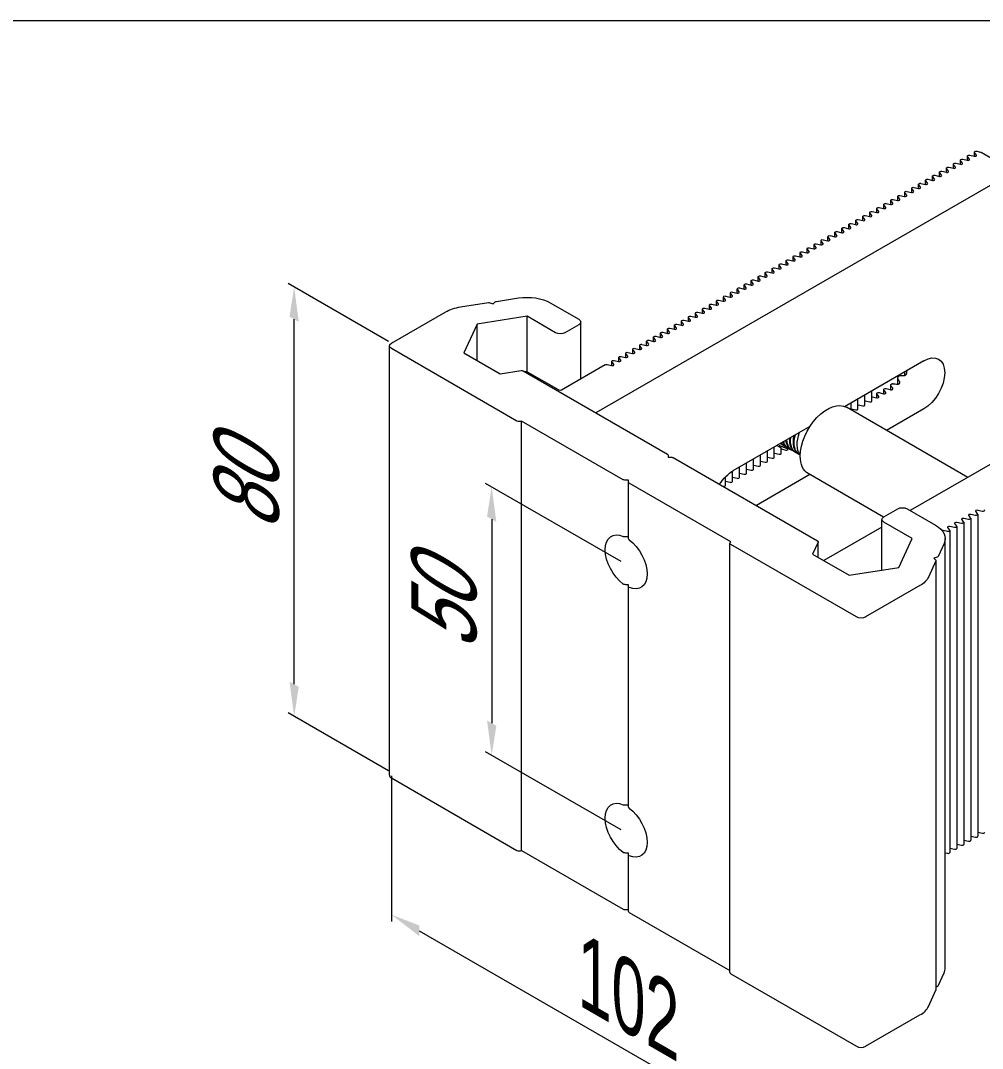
# Model space of a CAD drawing. Extents: x -37 to 4620, y -49 to 348.
# Drawn here: x 1559.36 to 1588.61, y 19.78 to 51.05 of the extents above; entities that cross this region are included whole.
import ezdxf

# ---------------------------------------------------------------- set-up
doc = ezdxf.new("R2010")
doc.units = 0
doc.header["$LTSCALE"] = 5
for name, color, linetype, lineweight in [('4', 160, 'CONTINUOUS', 18), ('PV-39847', 7, 'CONTINUOUS', 15), ('Рамки', 1, 'CONTINUOUS', 15)]:
    doc.layers.add(name, color=color, linetype=linetype, lineweight=lineweight)
doc.styles.add('14', font='RUSS.SHX', dxfattribs={"width": 0.7, "height": 14})

msp = doc.modelspace()

# ---------------------------------------------------------------- linework, layer by layer
at = {"layer": '4', "lineweight": 13, "extrusion": (-0.707107, -0.408248, 0.57735)}
for p, q in [((1570.552, 41.285, 737.09), (1567.495, 43.05, 734.593)), ((1567.679, 30.86, 726.199), (1567.679, 41.964, 734.051)), ((1577.623, 34.59, 741.362), (1573.503, 36.968, 737.998)), ((1573.687, 35.882, 737.455), (1573.687, 29.677, 733.068)), ((1570.552, 28.221, 727.852), (1567.495, 29.986, 725.356)), ((1577.623, 26.425, 735.588), (1573.503, 28.803, 732.225)), ((1570.637, 28.074, 727.852), (1570.637, 23.636, 724.714)), ((1571.486, 23.359, 725.557), (1584.214, 16.01, 735.949))]:
    msp.add_line(p, q, dxfattribs=at)
at = {"layer": '4', "extrusion": (-0.707107, -0.408248, 0.57735)}
for points in [[(747.639, 1395.444, -701.844), (747.356, 1395.162, -701.844), (746.649, 1396.152, -701.844)], [(755.91, 1399.473, -701.644), (755.627, 1399.19, -701.644), (754.92, 1400.18, -701.644)], [(757.255, 1385.828, -701.844), (756.973, 1385.545, -701.844), (757.963, 1384.838, -701.844)], [(761.284, 1394.099, -701.644), (761.001, 1393.816, -701.644), (761.991, 1393.109, -701.644)], [(765.372, 1385.042, -701.844), (765.655, 1384.759, -701.844), (764.665, 1384.052, -701.844)]]:
    msp.add_solid(points, dxfattribs=at)
at = {"layer": 'PV-39847', "lineweight": 13, "extrusion": (-5e-16, 0.816497, 0.57735)}
for p, q in [((1588.159, 46.801, 729.711), (1588.159, 46.931, 729.711)), ((1588.22, 46.84, 729.711), (1588.163, 46.92, 729.711)), ((1588.228, 46.958, 729.711), (1588.366, 46.925, 729.711)), ((1588.371, 46.924, 729.711), (1588.371, 47.053, 729.711)), ((1588.432, 46.962, 729.711), (1588.375, 47.042, 729.711)), ((1588.44, 47.08, 729.711), (1588.558, 47.052, 729.711)), ((1588.578, 47.044, 729.711), (1589.446, 46.543, 729.711)), ((1587.734, 46.556, 729.711), (1587.734, 46.686, 729.711)), ((1587.795, 46.595, 729.711), (1587.738, 46.675, 729.711)), ((1587.804, 46.713, 729.711), (1587.942, 46.68, 729.711)), ((1587.947, 46.679, 729.711), (1587.947, 46.808, 729.711)), ((1588.007, 46.717, 729.711), (1587.95, 46.797, 729.711)), ((1588.016, 46.835, 729.711), (1588.154, 46.802, 729.711)), ((1589.446, 46.38, 729.711), (1576.86, 39.113, 729.711)), ((1587.098, 46.189, 729.711), (1587.098, 46.319, 729.711)), ((1587.159, 46.227, 729.711), (1587.102, 46.308, 729.711)), ((1587.167, 46.345, 729.711), (1587.306, 46.312, 729.711)), ((1587.31, 46.311, 729.711), (1587.31, 46.441, 729.711)), ((1587.371, 46.35, 729.711), (1587.314, 46.43, 729.711)), ((1587.379, 46.468, 729.711), (1587.518, 46.435, 729.711)), ((1587.522, 46.434, 729.711), (1587.522, 46.564, 729.711)), ((1587.583, 46.472, 729.711), (1587.526, 46.553, 729.711)), ((1587.591, 46.59, 729.711), (1587.73, 46.557, 729.711)), ((1586.531, 45.978, 729.711), (1586.669, 45.945, 729.711)), ((1586.674, 45.944, 729.711), (1586.674, 46.074, 729.711)), ((1586.735, 45.983, 729.711), (1586.678, 46.063, 729.711)), ((1586.743, 46.1, 729.711), (1586.882, 46.067, 729.711)), ((1586.886, 46.066, 729.711), (1586.886, 46.196, 729.711)), ((1586.947, 46.105, 729.711), (1586.89, 46.185, 729.711)), ((1586.955, 46.223, 729.711), (1587.094, 46.19, 729.711)), ((1586.037, 45.577, 729.711), (1586.037, 45.706, 729.711)), ((1586.098, 45.615, 729.711), (1586.041, 45.695, 729.711)), ((1586.106, 45.733, 729.711), (1586.245, 45.7, 729.711)), ((1586.25, 45.699, 729.711), (1586.25, 45.829, 729.711)), ((1586.31, 45.738, 729.711), (1586.253, 45.818, 729.711)), ((1586.319, 45.855, 729.711), (1586.457, 45.822, 729.711)), ((1586.462, 45.821, 729.711), (1586.462, 45.951, 729.711)), ((1586.523, 45.86, 729.711), (1586.465, 45.94, 729.711)), ((1585.47, 45.365, 729.711), (1585.609, 45.332, 729.711)), ((1585.613, 45.332, 729.711), (1585.613, 45.461, 729.711)), ((1585.674, 45.37, 729.711), (1585.617, 45.45, 729.711)), ((1585.682, 45.488, 729.711), (1585.821, 45.455, 729.711)), ((1585.825, 45.454, 729.711), (1585.825, 45.584, 729.711)), ((1585.886, 45.493, 729.711), (1585.829, 45.573, 729.711)), ((1585.894, 45.61, 729.711), (1586.033, 45.577, 729.711)), ((1584.977, 44.964, 729.711), (1584.977, 45.094, 729.711)), ((1585.038, 45.003, 729.711), (1584.981, 45.083, 729.711)), ((1585.046, 45.121, 729.711), (1585.185, 45.088, 729.711)), ((1585.189, 45.087, 729.711), (1585.189, 45.216, 729.711)), ((1585.25, 45.125, 729.711), (1585.193, 45.205, 729.711)), ((1585.258, 45.243, 729.711), (1585.397, 45.21, 729.711)), ((1585.401, 45.209, 729.711), (1585.401, 45.339, 729.711)), ((1585.462, 45.248, 729.711), (1585.405, 45.328, 729.711)), ((1584.34, 44.597, 729.711), (1584.34, 44.726, 729.711)), ((1584.409, 44.753, 729.711), (1584.548, 44.72, 729.711)), ((1584.553, 44.719, 729.711), (1584.553, 44.849, 729.711)), ((1584.613, 44.758, 729.711), (1584.556, 44.838, 729.711)), ((1584.622, 44.876, 729.711), (1584.76, 44.843, 729.711)), ((1584.765, 44.842, 729.711), (1584.765, 44.971, 729.711)), ((1584.826, 44.88, 729.711), (1584.768, 44.96, 729.711)), ((1584.834, 44.998, 729.711), (1584.972, 44.965, 729.711)), ((1583.916, 44.352, 729.711), (1583.916, 44.481, 729.711)), ((1583.977, 44.39, 729.711), (1583.92, 44.47, 729.711)), ((1583.985, 44.508, 729.711), (1584.124, 44.475, 729.711)), ((1584.128, 44.474, 729.711), (1584.128, 44.604, 729.711)), ((1584.189, 44.513, 729.711), (1584.132, 44.593, 729.711)), ((1584.197, 44.631, 729.711), (1584.336, 44.598, 729.711)), ((1584.401, 44.635, 729.711), (1584.344, 44.715, 729.711)), ((1583.28, 43.984, 729.711), (1583.28, 44.114, 729.711)), ((1583.341, 44.023, 729.711), (1583.283, 44.103, 729.711)), ((1583.349, 44.141, 729.711), (1583.487, 44.108, 729.711)), ((1583.492, 44.107, 729.711), (1583.492, 44.236, 729.711)), ((1583.553, 44.145, 729.711), (1583.496, 44.225, 729.711)), ((1583.561, 44.263, 729.711), (1583.7, 44.23, 729.711)), ((1583.704, 44.229, 729.711), (1583.704, 44.359, 729.711)), ((1583.765, 44.268, 729.711), (1583.708, 44.348, 729.711)), ((1583.773, 44.386, 729.711), (1583.912, 44.353, 729.711)), ((1582.855, 43.739, 729.711), (1582.855, 43.869, 729.711)), ((1582.916, 43.778, 729.711), (1582.859, 43.858, 729.711)), ((1582.924, 43.896, 729.711), (1583.063, 43.863, 729.711)), ((1583.068, 43.862, 729.711), (1583.068, 43.992, 729.711)), ((1583.128, 43.9, 729.711), (1583.071, 43.981, 729.711)), ((1583.137, 44.018, 729.711), (1583.275, 43.985, 729.711)), ((1582.219, 43.372, 729.711), (1582.219, 43.502, 729.711)), ((1582.28, 43.411, 729.711), (1582.223, 43.491, 729.711)), ((1582.288, 43.528, 729.711), (1582.427, 43.495, 729.711)), ((1582.431, 43.494, 729.711), (1582.431, 43.624, 729.711)), ((1582.492, 43.533, 729.711), (1582.435, 43.613, 729.711)), ((1582.5, 43.651, 729.711), (1582.639, 43.618, 729.711)), ((1582.643, 43.617, 729.711), (1582.643, 43.747, 729.711)), ((1582.704, 43.656, 729.711), (1582.647, 43.736, 729.711)), ((1582.712, 43.773, 729.711), (1582.851, 43.74, 729.711)), ((1581.652, 43.161, 729.711), (1581.79, 43.128, 729.711)), ((1581.795, 43.127, 729.711), (1581.795, 43.257, 729.711)), ((1581.856, 43.166, 729.711), (1581.799, 43.246, 729.711)), ((1581.864, 43.283, 729.711), (1582.003, 43.25, 729.711)), ((1582.007, 43.25, 729.711), (1582.007, 43.379, 729.711)), ((1582.068, 43.288, 729.711), (1582.011, 43.368, 729.711)), ((1582.076, 43.406, 729.711), (1582.215, 43.373, 729.711)), ((1581.158, 42.76, 729.711), (1581.158, 42.889, 729.711)), ((1581.219, 42.798, 729.711), (1581.162, 42.878, 729.711)), ((1581.227, 42.916, 729.711), (1581.366, 42.883, 729.711)), ((1581.371, 42.882, 729.711), (1581.371, 43.012, 729.711)), ((1581.431, 42.921, 729.711), (1581.374, 43.001, 729.711)), ((1581.44, 43.038, 729.711), (1581.578, 43.005, 729.711)), ((1581.583, 43.005, 729.711), (1581.583, 43.134, 729.711)), ((1581.644, 43.043, 729.711), (1581.586, 43.123, 729.711)), ((1573.83, 42.508, 729.711), (1574.504, 42.612, 729.711)), ((1580.591, 42.549, 729.711), (1580.73, 42.516, 729.711)), ((1580.734, 42.515, 729.711), (1580.734, 42.644, 729.711)), ((1580.795, 42.553, 729.711), (1580.738, 42.633, 729.711)), ((1580.803, 42.671, 729.711), (1580.942, 42.638, 729.711)), ((1580.946, 42.637, 729.711), (1580.946, 42.767, 729.711)), ((1581.007, 42.676, 729.711), (1580.95, 42.756, 729.711)), ((1581.015, 42.793, 729.711), (1581.154, 42.761, 729.711)), ((1572.737, 42.339, 729.711), (1573.589, 42.471, 729.711)), ((1573.634, 42.467, 729.711), (1573.735, 42.433, 729.711)), ((1573.735, 42.433, 729.711), (1573.794, 42.492, 729.711)), ((1575.47, 42.463, 729.711), (1576.336, 41.963, 729.711)), ((1580.098, 42.147, 729.711), (1580.098, 42.277, 729.711)), ((1580.159, 42.186, 729.711), (1580.101, 42.266, 729.711)), ((1580.167, 42.304, 729.711), (1580.305, 42.271, 729.711)), ((1580.31, 42.27, 729.711), (1580.31, 42.399, 729.711)), ((1580.371, 42.308, 729.711), (1580.314, 42.388, 729.711)), ((1580.379, 42.426, 729.711), (1580.518, 42.393, 729.711)), ((1580.522, 42.392, 729.711), (1580.522, 42.522, 729.711)), ((1580.583, 42.431, 729.711), (1580.526, 42.511, 729.711)), ((1570.637, 41.236, 729.711), (1572.289, 42.189, 729.711)), ((1574.763, 42.054, 729.711), (1573.246, 41.82, 729.711)), ((1575.629, 41.554, 729.711), (1574.763, 42.054, 729.711)), ((1574.763, 40.372, 729.711), (1574.763, 42.054, 729.711)), ((1579.461, 41.78, 729.711), (1579.461, 41.909, 729.711)), ((1579.53, 41.936, 729.711), (1579.669, 41.903, 729.711)), ((1579.673, 41.902, 729.711), (1579.673, 42.032, 729.711)), ((1579.734, 41.941, 729.711), (1579.677, 42.021, 729.711)), ((1579.743, 42.059, 729.711), (1579.881, 42.026, 729.711)), ((1579.886, 42.025, 729.711), (1579.886, 42.154, 729.711)), ((1579.946, 42.063, 729.711), (1579.889, 42.143, 729.711)), ((1579.955, 42.181, 729.711), (1580.093, 42.148, 729.711)), ((1596.8, 42.134, 729.711), (1586.42, 36.141, 729.711)), ((1573.246, 41.82, 729.711), (1572.84, 40.944, 729.711)), ((1573.246, 40.709, 729.711), (1573.246, 41.82, 729.711)), ((1576.336, 41.799, 729.711), (1575.912, 41.554, 729.711)), ((1576.395, 40.151, 729.711), (1576.395, 41.881, 729.711)), ((1579.037, 41.535, 729.711), (1579.037, 41.665, 729.711)), ((1579.098, 41.573, 729.711), (1579.041, 41.654, 729.711)), ((1579.106, 41.691, 729.711), (1579.245, 41.658, 729.711)), ((1579.249, 41.657, 729.711), (1579.249, 41.787, 729.711)), ((1579.31, 41.696, 729.711), (1579.253, 41.776, 729.711)), ((1579.318, 41.814, 729.711), (1579.457, 41.781, 729.711)), ((1579.522, 41.818, 729.711), (1579.465, 41.898, 729.711)), ((1578.401, 41.167, 729.711), (1578.401, 41.297, 729.711)), ((1578.462, 41.206, 729.711), (1578.404, 41.286, 729.711)), ((1578.47, 41.324, 729.711), (1578.608, 41.291, 729.711)), ((1578.613, 41.29, 729.711), (1578.613, 41.42, 729.711)), ((1578.674, 41.329, 729.711), (1578.617, 41.409, 729.711)), ((1578.682, 41.446, 729.711), (1578.821, 41.413, 729.711)), ((1578.825, 41.412, 729.711), (1578.825, 41.542, 729.711)), ((1578.886, 41.451, 729.711), (1578.829, 41.531, 729.711)), ((1578.894, 41.569, 729.711), (1579.033, 41.536, 729.711)), ((1570.579, 28.09, 729.711), (1570.579, 41.154, 729.711)), ((1574.456, 38.868, 729.711), (1570.637, 41.073, 729.711)), ((1577.976, 40.922, 729.711), (1577.976, 41.052, 729.711)), ((1578.037, 40.961, 729.711), (1577.98, 41.041, 729.711)), ((1578.045, 41.079, 729.711), (1578.184, 41.046, 729.711)), ((1578.189, 41.045, 729.711), (1578.189, 41.175, 729.711)), ((1578.249, 41.084, 729.711), (1578.192, 41.164, 729.711)), ((1578.258, 41.201, 729.711), (1578.396, 41.168, 729.711)), ((1572.84, 40.944, 729.711), (1573.95, 40.303, 729.711)), ((1577.34, 40.555, 729.711), (1577.34, 40.685, 729.711)), ((1577.401, 40.594, 729.711), (1577.344, 40.674, 729.711)), ((1577.409, 40.711, 729.711), (1577.548, 40.678, 729.711)), ((1577.552, 40.678, 729.711), (1577.552, 40.807, 729.711)), ((1577.613, 40.716, 729.711), (1577.556, 40.796, 729.711)), ((1577.621, 40.834, 729.711), (1577.76, 40.801, 729.711)), ((1577.764, 40.8, 729.711), (1577.764, 40.93, 729.711)), ((1577.825, 40.839, 729.711), (1577.768, 40.919, 729.711)), ((1577.833, 40.956, 729.711), (1577.972, 40.923, 729.711)), ((1584.418, 39.313, 729.711), (1586.83, 40.705, 729.711)), ((1573.95, 40.303, 729.711), (1574.586, 40.401, 729.711)), ((1574.644, 40.392, 729.711), (1579.034, 37.858, 729.711)), ((1574.678, 40.372, 729.711), (1574.712, 40.378, 729.711)), ((1574.77, 40.369, 729.711), (1575.728, 39.815, 729.711)), ((1575.813, 39.815, 729.711), (1577.143, 40.583, 729.711)), ((1577.197, 40.589, 729.711), (1577.336, 40.556, 729.711)), ((1586.25, 40.257, 729.711), (1586.25, 40.37, 729.711)), ((1586.037, 39.986, 729.711), (1586.037, 40.178, 729.711)), ((1585.254, 39.48, 729.711), (1585.254, 39.795, 729.711)), ((1585.47, 39.732, 729.711), (1585.609, 39.699, 729.711)), ((1585.613, 39.698, 729.711), (1585.613, 39.827, 729.711)), ((1585.674, 39.736, 729.711), (1585.617, 39.816, 729.711)), ((1585.682, 39.854, 729.711), (1585.812, 39.823, 729.711)), ((1585.825, 39.82, 729.711), (1585.825, 39.962, 729.711)), ((1584.617, 39.205, 729.711), (1584.617, 39.428, 729.711)), ((1584.829, 39.235, 729.711), (1584.829, 39.55, 729.711)), ((1585.041, 39.358, 729.711), (1585.041, 39.673, 729.711)), ((1585.046, 39.487, 729.711), (1585.185, 39.454, 729.711)), ((1585.258, 39.609, 729.711), (1585.397, 39.576, 729.711)), ((1585.401, 39.575, 729.711), (1585.401, 39.705, 729.711)), ((1585.462, 39.614, 729.711), (1585.405, 39.694, 729.711)), ((1588.172, 37.152, 729.711), (1584.478, 39.285, 729.711)), ((1584.622, 39.242, 729.711), (1584.76, 39.209, 729.711)), ((1584.834, 39.364, 729.711), (1584.972, 39.331, 729.711)), ((1586.83, 39.235, 729.711), (1585.697, 38.581, 729.711)), ((1577.691, 37.082, 729.711), (1574.597, 38.868, 729.711)), ((1574.597, 25.804, 729.711), (1574.597, 38.868, 729.711)), ((1581.032, 37.358, 729.711), (1583.372, 38.709, 729.711)), ((1582.49, 38.164, 729.711), (1582.465, 38.178, 729.711)), ((1582.072, 37.643, 729.711), (1582.072, 37.958, 729.711)), ((1582.284, 37.766, 729.711), (1582.284, 38.08, 729.711)), ((1582.288, 37.895, 729.711), (1582.427, 37.862, 729.711)), ((1582.496, 37.888, 729.711), (1582.496, 38.051, 729.711)), ((1582.5, 38.017, 729.711), (1582.639, 37.984, 729.711)), ((1582.603, 38.099, 729.711), (1582.578, 38.113, 729.711)), ((1582.716, 38.033, 729.711), (1582.691, 38.048, 729.711)), ((1582.708, 38.011, 729.711), (1582.708, 38.038, 729.711)), ((1582.829, 37.968, 729.711), (1582.804, 37.982, 729.711)), ((1582.942, 37.903, 729.711), (1582.917, 37.917, 729.711)), ((1583.055, 37.837, 729.711), (1583.03, 37.852, 729.711)), ((1579.052, 37.833, 729.711), (1579.052, 37.766, 729.711)), ((1579.052, 37.766, 729.711), (1579.168, 37.766, 729.711)), ((1579.211, 37.756, 729.711), (1583.601, 35.221, 729.711)), ((1581.435, 37.276, 729.711), (1581.435, 37.59, 729.711)), ((1581.647, 37.398, 729.711), (1581.647, 37.713, 729.711)), ((1581.859, 37.521, 729.711), (1581.859, 37.835, 729.711)), ((1581.864, 37.65, 729.711), (1582.003, 37.617, 729.711)), ((1582.076, 37.772, 729.711), (1582.215, 37.739, 729.711)), ((1581.011, 37.031, 729.711), (1581.011, 37.345, 729.711)), ((1581.223, 37.153, 729.711), (1581.223, 37.468, 729.711)), ((1581.227, 37.282, 729.711), (1581.366, 37.249, 729.711)), ((1581.44, 37.405, 729.711), (1581.578, 37.372, 729.711)), ((1581.652, 37.527, 729.711), (1581.79, 37.494, 729.711)), ((1583.367, 37.236, 729.711), (1581.739, 36.296, 729.711)), ((1585.602, 35.946, 729.711), (1583.313, 37.267, 729.711)), ((1577.85, 37.072, 729.711), (1577.733, 37.072, 729.711)), ((1577.85, 37.004, 729.711), (1577.85, 37.072, 729.711)), ((1577.85, 35.287, 729.711), (1577.85, 37.004, 729.711)), ((1580.961, 35.194, 729.711), (1577.867, 36.98, 729.711)), ((1580.799, 36.908, 729.711), (1580.799, 37.172, 729.711)), ((1580.803, 37.037, 729.711), (1580.942, 37.004, 729.711)), ((1581.015, 37.16, 729.711), (1581.154, 37.127, 729.711)), ((1580.72, 36.884, 729.711), (1580.73, 36.882, 729.711)), ((1585.614, 35.953, 729.711), (1586.038, 36.198, 729.711)), ((1586.321, 36.198, 729.711), (1587.187, 35.698, 729.711)), ((1588.255, 35.919, 729.711), (1588.198, 35.999, 729.711)), ((1588.263, 36.037, 729.711), (1588.402, 36.004, 729.711)), ((1588.467, 36.042, 729.711), (1588.41, 36.122, 729.711)), ((1588.471, 36.031, 729.711), (1588.471, 26.233, 729.711)), ((1588.475, 36.159, 729.711), (1588.614, 36.126, 729.711)), ((1585.555, 34.334, 729.711), (1585.555, 35.871, 729.711)), ((1586.48, 35.29, 729.711), (1585.614, 35.79, 729.711)), ((1587.627, 35.67, 729.711), (1587.765, 35.637, 729.711)), ((1587.831, 35.674, 729.711), (1587.774, 35.754, 729.711)), ((1587.834, 35.663, 729.711), (1587.834, 25.865, 729.711)), ((1587.839, 35.792, 729.711), (1587.978, 35.759, 729.711)), ((1588.043, 35.797, 729.711), (1587.986, 35.877, 729.711)), ((1588.047, 35.786, 729.711), (1588.047, 25.988, 729.711)), ((1588.051, 35.915, 729.711), (1588.19, 35.882, 729.711)), ((1588.259, 35.908, 729.711), (1588.259, 26.11, 729.711)), ((1585.555, 35.642, 729.711), (1583.789, 34.622, 729.711)), ((1587.415, 35.547, 729.711), (1587.553, 35.514, 729.711)), ((1587.619, 35.552, 729.711), (1587.561, 35.632, 729.711)), ((1587.622, 35.541, 729.711), (1587.622, 25.743, 729.711)), ((1580.932, 22.089, 729.711), (1580.932, 35.153, 729.711)), ((1584.779, 32.908, 729.711), (1580.961, 35.112, 729.711)), ((1583.617, 35.187, 729.711), (1583.446, 34.82, 729.711)), ((1583.619, 34.721, 729.711), (1583.619, 35.196, 729.711)), ((1586.074, 34.414, 729.711), (1586.48, 35.29, 729.711)), ((1587.446, 35.14, 729.711), (1587.265, 34.751, 729.711)), ((1587.48, 22.226, 729.711), (1587.48, 35.29, 729.711)), ((1583.446, 34.82, 729.711), (1584.557, 34.179, 729.711)), ((1587.237, 34.73, 729.711), (1587.136, 34.696, 729.711)), ((1584.557, 34.179, 729.711), (1586.074, 34.414, 729.711)), ((1587.201, 34.612, 729.711), (1586.972, 34.12, 729.711)), ((1587.136, 34.696, 729.711), (1587.195, 34.638, 729.711)), ((1587.203, 21.557, 729.711), (1587.203, 34.621, 729.711)), ((1585.551, 34.333, 729.711), (1585.555, 34.335, 729.711)), ((1577.85, 33.823, 729.711), (1577.85, 33.887, 729.711)), ((1577.85, 27.122, 729.711), (1577.85, 33.823, 729.711)), ((1586.714, 33.861, 729.711), (1585.062, 32.908, 729.711)), ((1570.637, 28.009, 729.711), (1574.456, 25.804, 729.711)), ((1588.475, 26.361, 729.711), (1588.614, 26.329, 729.711)), ((1587.839, 25.994, 729.711), (1587.978, 25.961, 729.711)), ((1588.051, 26.117, 729.711), (1588.19, 26.084, 729.711)), ((1588.263, 26.239, 729.711), (1588.402, 26.206, 729.711)), ((1574.597, 25.804, 729.711), (1577.691, 24.018, 729.711)), ((1577.85, 25.658, 729.711), (1577.85, 25.722, 729.711)), ((1577.85, 23.94, 729.711), (1577.85, 25.658, 729.711)), ((1587.48, 25.734, 729.711), (1587.553, 25.716, 729.711)), ((1587.627, 25.872, 729.711), (1587.765, 25.839, 729.711)), ((1577.733, 24.008, 729.711), (1577.85, 24.008, 729.711)), ((1577.867, 23.916, 729.711), (1580.932, 22.147, 729.711)), ((1580.961, 22.048, 729.711), (1584.779, 19.844, 729.711)), ((1587.265, 21.687, 729.711), (1587.446, 22.076, 729.711)), ((1587.203, 21.655, 729.711), (1587.237, 21.666, 729.711)), ((1586.972, 21.056, 729.711), (1587.201, 21.548, 729.711)), ((1585.062, 19.844, 729.711), (1586.714, 20.797, 729.711))]:
    msp.add_line(p, q, dxfattribs=at)
at = {"layer": 'PV-39847', "lineweight": 13, "extrusion": (-4e-16, 2e-16, -1)}
for centre, major_axis, start_param, end_param in [((1588.209, 46.931, 729.711), (-0.05, 0), -0.390607, 1.961403), ((1580.148, 42.277, 729.711), (-0.05, 0), -0.390607, 1.961403), ((1578.992, 37.833, 729.711), (0.06, 0), -0.785398, 0), ((1577.91, 37.004, 729.711), (-0.06, 0), -0.785398, 0), ((1586.179, 36.116, 729.711), (0.2, 0), -2.356194, -0.785398), ((1585.755, 35.871, 729.711), (-0.2, 0), -0.785398, 0.785398), ((1588.032, 35.888, 729.711), (-0.05, 0), -0.390607, 1.961403), ((1587.207, 34.76, 729.711), (0.06, 0), 0.261799, 1.047198)]:
    msp.add_ellipse(centre, major_axis=major_axis, ratio=0.57735, start_param=start_param, end_param=end_param, dxfattribs=at)
at = {"layer": 'PV-39847', "lineweight": 13}
for centre, major_axis, ratio, start_param, end_param in [((1588.386, 46.951, 729.711), (0.05, 0), 0.57735, -1.961403, 0.390607), ((1587.961, 46.706, 729.711), (0.05, 0), 0.57735, -1.961403, 0.390607), ((1588.173, 46.829, 729.711), (0.05, 0), 0.57735, -1.961403, 0.390607), ((1587.325, 46.339, 729.711), (0.05, 0), 0.57735, -1.961403, 0.390607), ((1587.537, 46.461, 729.711), (0.05, 0), 0.57735, -1.961403, 0.390607), ((1587.749, 46.584, 729.711), (0.05, 0), 0.57735, -1.961403, 0.390607), ((1586.688, 45.972, 729.711), (0.05, 0), 0.57735, -1.961403, 0.390607), ((1586.901, 46.094, 729.711), (0.05, 0), 0.57735, -1.961403, 0.390607), ((1587.113, 46.216, 729.711), (0.05, 0), 0.57735, -1.961403, 0.390607), ((1586.264, 45.727, 729.711), (0.05, 0), 0.57735, -1.961403, 0.390607), ((1586.476, 45.849, 729.711), (0.05, 0), 0.57735, -1.961403, 0.390607), ((1585.628, 45.359, 729.711), (0.05, 0), 0.57735, -1.961403, 0.390607), ((1585.84, 45.482, 729.711), (0.05, 0), 0.57735, -1.961403, 0.390607), ((1586.052, 45.604, 729.711), (0.05, 0), 0.57735, -1.961403, 0.390607), ((1585.204, 45.114, 729.711), (0.05, 0), 0.57735, -1.961403, 0.390607), ((1585.416, 45.237, 729.711), (0.05, 0), 0.57735, -1.961403, 0.390607), ((1584.567, 44.747, 729.711), (0.05, 0), 0.57735, -1.961403, 0.390607), ((1584.779, 44.869, 729.711), (0.05, 0), 0.57735, -1.961403, 0.390607), ((1584.991, 44.992, 729.711), (0.05, 0), 0.57735, -1.961403, 0.390607), ((1584.143, 44.502, 729.711), (0.05, 0), 0.57735, -1.961403, 0.390607), ((1584.355, 44.624, 729.711), (0.05, 0), 0.57735, -1.961403, 0.390607), ((1583.506, 44.134, 729.711), (0.05, 0), 0.57735, -1.961403, 0.390607), ((1583.719, 44.257, 729.711), (0.05, 0), 0.57735, -1.961403, 0.390607), ((1583.931, 44.379, 729.711), (0.05, 0), 0.57735, -1.961403, 0.390607), ((1583.082, 43.889, 729.711), (0.05, 0), 0.57735, -1.961403, 0.390607), ((1583.294, 44.012, 729.711), (0.05, 0), 0.57735, -1.961403, 0.390607), ((1582.446, 43.522, 729.711), (0.05, 0), 0.57735, -1.961403, 0.390607), ((1582.658, 43.645, 729.711), (0.05, 0), 0.57735, -1.961403, 0.390607), ((1582.87, 43.767, 729.711), (0.05, 0), 0.57735, -1.961403, 0.390607), ((1581.809, 43.155, 729.711), (0.05, 0), 0.57735, -1.961403, 0.390607), ((1582.022, 43.277, 729.711), (0.05, 0), 0.57735, -1.961403, 0.390607), ((1582.234, 43.4, 729.711), (0.05, 0), 0.57735, -1.961403, 0.390607), ((1581.385, 42.91, 729.711), (0.05, 0), 0.57735, -1.961403, 0.390607), ((1581.597, 43.032, 729.711), (0.05, 0), 0.57735, -1.961403, 0.390607), ((1580.749, 42.542, 729.711), (0.05, 0), 0.57735, -1.961403, 0.390607), ((1580.961, 42.665, 729.711), (0.05, 0), 0.57735, -1.961403, 0.390607), ((1581.173, 42.787, 729.711), (0.05, 0), 0.57735, -1.961403, 0.390607), ((1580.325, 42.297, 729.711), (0.05, 0), 0.57735, -1.961403, 0.390607), ((1580.537, 42.42, 729.711), (0.05, 0), 0.57735, -1.961403, 0.390607), ((1579.688, 41.93, 729.711), (0.05, 0), 0.57735, -1.961403, 0.390607), ((1579.9, 42.052, 729.711), (0.05, 0), 0.57735, -1.961403, 0.390607), ((1580.112, 42.175, 729.711), (0.05, 0), 0.57735, -1.961403, 0.390607), ((1579.264, 41.685, 729.711), (0.05, 0), 0.57735, -1.961403, 0.390607), ((1579.476, 41.807, 729.711), (0.05, 0), 0.57735, -1.961403, 0.390607), ((1578.627, 41.318, 729.711), (0.05, 0), 0.57735, -1.961403, 0.390607), ((1578.84, 41.44, 729.711), (0.05, 0), 0.57735, -1.961403, 0.390607), ((1579.052, 41.562, 729.711), (0.05, 0), 0.57735, -1.961403, 0.390607), ((1578.203, 41.073, 729.711), (0.05, 0), 0.57735, -1.961403, 0.390607), ((1578.415, 41.195, 729.711), (0.05, 0), 0.57735, -1.961403, 0.390607), ((1577.567, 40.705, 729.711), (0.05, 0), 0.57735, -1.961403, 0.390607), ((1577.779, 40.828, 729.711), (0.05, 0), 0.57735, -1.961403, 0.390607), ((1577.991, 40.95, 729.711), (0.05, 0), 0.57735, -1.961403, 0.390607), ((1577.355, 40.583, 729.711), (0.05, 0), 0.57735, -1.961403, 0.390607), ((1584.793, 41.146, 729.711), (2.156, -0.575), 0.319372, -0.833763, -0.750363), ((1575.771, 39.84, 729.711), (0.06, 0), 0.57735, -2.356194, -0.785398), ((1585.628, 39.725, 729.711), (0.05, 0), 0.57735, -1.961403, 0.390607), ((1585.812, 40.558, 729.711), (2.156, -0.575), 0.319372, -1.485839, -1.481566), ((1585.303, 40.852, 729.711), (2.156, -0.575), 0.319372, -1.208805, -1.141466), ((1585.204, 39.48, 729.711), (0.05, 0), 0.57735, -1.961403, 0), ((1585.416, 39.603, 729.711), (0.05, 0), 0.57735, -1.961403, 0.390607), ((1584.779, 39.235, 729.711), (0.05, 0), 0.57735, -1.961403, 0), ((1584.991, 39.358, 729.711), (0.05, 0), 0.57735, -1.961403, 0), ((1582.446, 37.888, 729.711), (0.05, 0), 0.57735, -1.961403, 0), ((1581.944, 39.403, 729.711), (-0.822, 1.436), 0.239136, -3.732831, -3.653858), ((1582.658, 38.011, 729.711), (0.05, 0), 0.57735, -1.961403, 0), ((1582.022, 37.643, 729.711), (0.05, 0), 0.57735, -1.961403, 0), ((1582.234, 37.766, 729.711), (0.05, 0), 0.57735, -1.961403, 0), ((1581.385, 37.276, 729.711), (0.05, 0), 0.57735, -1.961403, 0), ((1581.597, 37.398, 729.711), (0.05, 0), 0.57735, -1.961403, 0), ((1581.809, 37.521, 729.711), (0.05, 0), 0.57735, -1.961403, 0), ((1580.749, 36.908, 729.711), (0.05, 0), 0.57735, -1.961403, 0), ((1580.961, 37.031, 729.711), (0.05, 0), 0.57735, -1.961403, 0), ((1581.173, 37.153, 729.711), (0.05, 0), 0.57735, -1.961403, 0), ((1588.421, 36.031, 729.711), (0.05, 0), 0.57735, -1.961403, 0.390607), ((1588.633, 36.153, 729.711), (0.05, 0), 0.57735, -1.961403, 0.390607), ((1587.784, 35.663, 729.711), (0.05, 0), 0.57735, -1.961403, 0.390607), ((1587.997, 35.786, 729.711), (0.05, 0), 0.57735, -1.961403, 0.390607), ((1588.209, 35.908, 729.711), (0.05, 0), 0.57735, -1.961403, 0.390607), ((1587.572, 35.541, 729.711), (0.05, 0), 0.57735, -1.961403, 0.390607), ((1570.779, 28.09, 729.711), (-0.2, 0), 0.57735, 0, 0.785398), ((1588.633, 26.355, 729.711), (0.05, 0), 0.57735, -1.961403, 0), ((1587.997, 25.988, 729.711), (0.05, 0), 0.57735, -1.961403, 0), ((1588.209, 26.11, 729.711), (0.05, 0), 0.57735, -1.961403, 0), ((1588.421, 26.233, 729.711), (0.05, 0), 0.57735, -1.961403, 0), ((1574.526, 25.845, 729.711), (0.1, 0), 0.57735, -2.356194, -0.785398), ((1587.572, 25.743, 729.711), (0.05, 0), 0.57735, -1.961403, 0), ((1587.784, 25.865, 729.711), (0.05, 0), 0.57735, -1.961403, 0), ((1577.733, 24.042, 729.711), (0.06, 0), 0.57735, -2.356194, -1.570796), ((1577.91, 23.94, 729.711), (-0.06, 0), 0.57735, 0, 0.785398), ((1586.48, 22.226, 729.711), (1, 0), 0.57735, -0.261799, 0), ((1581.032, 22.089, 729.711), (-0.1, 0), 0.57735, 0, 0.785398), ((1587.207, 21.696, 729.711), (0.06, 0), 0.57735, -1.047198, -0.261799), ((1587.143, 21.557, 729.711), (0.06, 0), 0.57735, -0.261799, 0), ((1586.006, 21.205, 729.711), (1, 0), 0.57735, -0.785398, -0.261799), ((1584.921, 19.925, 729.711), (0.2, 0), 0.57735, -2.356194, -0.785398)]:
    msp.add_ellipse(centre, major_axis=major_axis, ratio=ratio, start_param=start_param, end_param=end_param, dxfattribs=at)
at = {"layer": 'PV-39847', "lineweight": 13, "extrusion": (-5e-16, 0, -1)}
for centre, major_axis, start_param, end_param in [((1588.421, 47.053, 729.711), (-0.05, 0), -0.390607, 1.961403), ((1584.603, 39.215, 729.711), (0.05, 0), -1.273545, -1.180189)]:
    msp.add_ellipse(centre, major_axis=major_axis, ratio=0.57735, start_param=start_param, end_param=end_param, dxfattribs=at)
at = {"layer": 'PV-39847', "lineweight": 13, "extrusion": (-3e-16, 3e-16, -1)}
for centre, major_axis, start_param, end_param in [((1588.535, 47.02, 729.711), (0.06, 0), -1.180189, -0.785398), ((1572.996, 41.781, 729.711), (1, 0), -2.356194, -1.832596), ((1588.032, 26.09, 729.711), (0.05, 0), -1.273545, -1.180189)]:
    msp.add_ellipse(centre, major_axis=major_axis, ratio=0.57735, start_param=start_param, end_param=end_param, dxfattribs=at)
at = {"layer": 'PV-39847', "lineweight": 13, "extrusion": (-5e-16, 1e-16, -1)}
for centre, major_axis, start_param, end_param in [((1587.784, 46.686, 729.711), (-0.05, 0), -0.390607, 1.961403), ((1587.997, 46.808, 729.711), (-0.05, 0), -0.390607, 1.961403), ((1586.512, 45.951, 729.711), (-0.05, 0), -0.390607, 1.961403), ((1586.724, 46.074, 729.711), (-0.05, 0), -0.390607, 1.961403), ((1586.936, 46.196, 729.711), (-0.05, 0), -0.390607, 1.961403), ((1586.087, 45.706, 729.711), (-0.05, 0), -0.390607, 1.961403), ((1586.3, 45.829, 729.711), (-0.05, 0), -0.390607, 1.961403), ((1585.451, 45.339, 729.711), (-0.05, 0), -0.390607, 1.961403), ((1585.663, 45.461, 729.711), (-0.05, 0), -0.390607, 1.961403), ((1585.875, 45.584, 729.711), (-0.05, 0), -0.390607, 1.961403), ((1585.239, 45.216, 729.711), (-0.05, 0), -0.390607, 1.961403), ((1573.604, 42.437, 729.711), (0.06, 0), -1.832596, -1.047198), ((1585.451, 39.705, 729.711), (-0.05, 0), -0.390607, 1.961403), ((1585.663, 39.827, 729.711), (-0.05, 0), -0.390607, 1.961403), ((1585.027, 39.46, 729.711), (0.05, 0), -1.273545, -1.180189), ((1585.239, 39.582, 729.711), (0.05, 0), -1.273545, -1.180189), ((1574.526, 38.909, 729.711), (-0.1, 0), -2.356194, -0.785398), ((1588.456, 36.133, 729.711), (-0.05, 0), -0.390607, 1.961403), ((1587.608, 35.643, 729.711), (-0.05, 0), -0.390607, 1.961403), ((1581.032, 35.153, 729.711), (-0.1, 0), -0.785398, 0.785398), ((1583.559, 35.196, 729.711), (0.06, 0), -0.785398, 0.261799), ((1588.244, 26.212, 729.711), (0.05, 0), -1.273545, -1.180189)]:
    msp.add_ellipse(centre, major_axis=major_axis, ratio=0.57735, start_param=start_param, end_param=end_param, dxfattribs=at)
at = {"layer": 'PV-39847', "lineweight": 13, "extrusion": (-5e-16, 3e-16, -1)}
for centre, major_axis, start_param, end_param in [((1587.148, 46.319, 729.711), (-0.05, 0), -0.390607, 1.961403), ((1587.36, 46.441, 729.711), (-0.05, 0), -0.390607, 1.961403), ((1587.572, 46.564, 729.711), (-0.05, 0), -0.390607, 1.961403), ((1585.027, 45.094, 729.711), (-0.05, 0), -0.390607, 1.961403), ((1583.118, 43.992, 729.711), (-0.05, 0), -0.390607, 1.961403), ((1574.763, 42.054, 729.711), (1, 0), -1.832596, -0.785398), ((1579.299, 41.787, 729.711), (-0.05, 0), -0.390607, 1.961403), ((1579.168, 37.731, 729.711), (0.06, 0), -1.570796, -0.785398), ((1577.733, 37.106, 729.711), (-0.06, 0), -1.570796, -0.785398)]:
    msp.add_ellipse(centre, major_axis=major_axis, ratio=0.57735, start_param=start_param, end_param=end_param, dxfattribs=at)
at = {"layer": 'PV-39847', "lineweight": 13, "extrusion": (-5e-16, -1e-16, -1)}
for centre, major_axis, start_param, end_param in [((1584.39, 44.726, 729.711), (-0.05, 0), -0.390607, 1.961403), ((1584.603, 44.849, 729.711), (-0.05, 0), -0.390607, 1.961403), ((1583.966, 44.481, 729.711), (-0.05, 0), -0.390607, 1.961403), ((1584.178, 44.604, 729.711), (-0.05, 0), -0.390607, 1.961403), ((1583.33, 44.114, 729.711), (-0.05, 0), -0.390607, 1.961403), ((1583.542, 44.236, 729.711), (-0.05, 0), -0.390607, 1.961403), ((1583.754, 44.359, 729.711), (-0.05, 0), -0.390607, 1.961403), ((1582.905, 43.869, 729.711), (-0.05, 0), -0.390607, 1.961403), ((1582.269, 43.502, 729.711), (-0.05, 0), -0.390607, 1.961403), ((1582.481, 43.624, 729.711), (-0.05, 0), -0.390607, 1.961403), ((1582.693, 43.747, 729.711), (-0.05, 0), -0.390607, 1.961403), ((1581.633, 43.134, 729.711), (-0.05, 0), -0.390607, 1.961403), ((1581.845, 43.257, 729.711), (-0.05, 0), -0.390607, 1.961403), ((1582.057, 43.379, 729.711), (-0.05, 0), -0.390607, 1.961403), ((1581.208, 42.889, 729.711), (-0.05, 0), -0.390607, 1.961403), ((1581.421, 43.012, 729.711), (-0.05, 0), -0.390607, 1.961403), ((1580.572, 42.522, 729.711), (-0.05, 0), -0.390607, 1.961403), ((1580.784, 42.644, 729.711), (-0.05, 0), -0.390607, 1.961403), ((1580.996, 42.767, 729.711), (-0.05, 0), -0.390607, 1.961403), ((1580.36, 42.399, 729.711), (-0.05, 0), -0.390607, 1.961403), ((1579.511, 41.909, 729.711), (-0.05, 0), -0.390607, 1.961403), ((1578.451, 41.297, 729.711), (-0.05, 0), -0.390607, 1.961403), ((1578.875, 41.542, 729.711), (-0.05, 0), -0.390607, 1.961403), ((1578.026, 41.052, 729.711), (-0.05, 0), -0.390607, 1.961403), ((1578.239, 41.175, 729.711), (-0.05, 0), -0.390607, 1.961403), ((1577.39, 40.685, 729.711), (-0.05, 0), -0.390607, 1.961403), ((1577.602, 40.807, 729.711), (-0.05, 0), -0.390607, 1.961403), ((1577.814, 40.93, 729.711), (-0.05, 0), -0.390607, 1.961403), ((1587.82, 25.967, 729.711), (0.05, 0), -1.273545, -1.180189)]:
    msp.add_ellipse(centre, major_axis=major_axis, ratio=0.57735, start_param=start_param, end_param=end_param, dxfattribs=at)
at = {"layer": 'PV-39847', "lineweight": 13, "extrusion": (-4e-16, -3e-16, -1)}
for centre, major_axis, start_param, end_param in [((1584.815, 44.971, 729.711), (-0.05, 0), -0.390607, 1.961403), ((1583.543, 38.479, 729.711), (-0.4, -0.693), 0.197869, 1.312063), ((1577.85, 34.622, 729.711), (-1.273, 0), 1.479083, 1.570796), ((1577.85, 34.622, 729.711), (-1.273, 0), -1.570796, -1.479083), ((1577.85, 26.457, 729.711), (-1.273, 0), 1.479083, 1.570796), ((1577.85, 26.457, 729.711), (-1.273, 0), -1.570796, -1.479083)]:
    msp.add_ellipse(centre, major_axis=major_axis, ratio=0.57735, start_param=start_param, end_param=end_param, dxfattribs=at)
at = {"layer": 'PV-39847', "lineweight": 13, "extrusion": (-5e-16, -2e-16, -1)}
for centre, major_axis, start_param, end_param in [((1573.846, 42.474, 729.711), (0.06, 0), -2.617994, -1.832596), ((1586.83, 39.97, 729.711), (0.45, 0.779), -0.785398, 2.356194), ((1588.244, 36.01, 729.711), (-0.05, 0), -0.390607, 1.961403)]:
    msp.add_ellipse(centre, major_axis=major_axis, ratio=0.57735, start_param=start_param, end_param=end_param, dxfattribs=at)
at = {"layer": 'PV-39847', "lineweight": 13, "extrusion": (-6e-16, 0, -1)}
for centre, major_axis, start_param, end_param in [((1576.195, 41.881, 729.711), (0.2, 0), -0.785398, 0.785398), ((1579.723, 42.032, 729.711), (-0.05, 0), -0.390607, 1.961403), ((1575.771, 41.636, 729.711), (-0.2, 0), -2.356194, -0.785398)]:
    msp.add_ellipse(centre, major_axis=major_axis, ratio=0.57735, start_param=start_param, end_param=end_param, dxfattribs=at)
at = {"layer": 'PV-39847', "lineweight": 13, "extrusion": (-4e-16, -1e-16, -1)}
for centre, major_axis, start_param, end_param in [((1579.936, 42.154, 729.711), (-0.05, 0), -0.390607, 1.961403), ((1579.087, 41.665, 729.711), (-0.05, 0), -0.390607, 1.961403), ((1578.663, 41.42, 729.711), (-0.05, 0), -0.390607, 1.961403), ((1582.865, 38.871, 729.711), (-0.4, -0.693), 0, 0.013709), ((1583.091, 38.741, 729.711), (-0.4, -0.693), 0, 0.483485), ((1583.342, 38.595, 729.711), (-0.4, -0.693), -0.11004, 0.933284)]:
    msp.add_ellipse(centre, major_axis=major_axis, ratio=0.57735, start_param=start_param, end_param=end_param, dxfattribs=at)
at = {"layer": 'PV-39847', "lineweight": 13, "extrusion": (-4e-16, 3e-16, -1)}
for centre, major_axis, start_param, end_param in [((1570.779, 41.154, 729.711), (-0.2, 0), -0.785398, 0.785398), ((1587.82, 35.765, 729.711), (-0.05, 0), -0.390607, 1.961403)]:
    msp.add_ellipse(centre, major_axis=major_axis, ratio=0.57735, start_param=start_param, end_param=end_param, dxfattribs=at)
at = {"layer": 'PV-39847', "lineweight": 13, "extrusion": (-4e-16, 1e-16, -1)}
for centre, major_axis, start_param, end_param in [((1574.601, 40.368, 729.711), (0.06, 0), -1.832596, -0.785398), ((1586.48, 35.29, 729.711), (1, 0), -0.785398, 0.261799)]:
    msp.add_ellipse(centre, major_axis=major_axis, ratio=0.57735, start_param=start_param, end_param=end_param, dxfattribs=at)
at = {"layer": 'PV-39847', "lineweight": 13, "extrusion": (-4e-16, 0, -1)}
for centre, major_axis, start_param, end_param in [((1574.727, 40.344, 729.711), (0.06, 0), -1.832596, -0.785398), ((1582.269, 37.868, 729.711), (0.05, 0), -1.273545, -1.180189), ((1582.481, 37.99, 729.711), (0.05, 0), -1.273545, -1.180189)]:
    msp.add_ellipse(centre, major_axis=major_axis, ratio=0.57735, start_param=start_param, end_param=end_param, dxfattribs=at)
at = {"layer": 'PV-39847', "lineweight": 13, "extrusion": (-4e-16, 4e-16, -1)}
for centre, start_param in [((1577.178, 40.562, 729.711), -2.356194), ((1581.845, 37.623, 729.711), -1.273545), ((1582.057, 37.745, 729.711), -1.273545), ((1581.208, 37.255, 729.711), -1.273545), ((1581.421, 37.378, 729.711), -1.273545), ((1581.633, 37.5, 729.711), -1.273545), ((1580.784, 37.01, 729.711), -1.273545), ((1580.996, 37.133, 729.711), -1.273545)]:
    msp.add_ellipse(centre, major_axis=(0.05, 0), ratio=0.57735, start_param=start_param, end_param=-1.180189, dxfattribs=at)
at = {"layer": 'PV-39847', "lineweight": 13, "extrusion": (-8e-16, -2e-16, -1)}
for centre, start_param, end_param in [((1587, 39.872, 729.711), -1.082102, -1.062806), ((1586.49, 40.166, 729.711), -1.510665, -1.437913), ((1585.981, 40.46, 729.711), -1.859412, -1.79467)]:
    msp.add_ellipse(centre, major_axis=(-0.822, 1.436), ratio=0.239136, start_param=start_param, end_param=end_param, dxfattribs=at)
at = {"layer": 'PV-39847', "lineweight": 13, "extrusion": (-2e-16, -3e-16, -1)}
for centre, major_axis, start_param, end_param in [((1583.895, 38.276, 729.711), (0.583, 1.009), -2.356194, 0), ((1583.229, 38.661, 729.711), (-0.4, -0.693), -0.11004, 0.732721), ((1583.317, 38.61, 729.711), (-0.4, -0.693), 0, 0.888232)]:
    msp.add_ellipse(centre, major_axis=major_axis, ratio=0.57735, start_param=start_param, end_param=end_param, dxfattribs=at)
at = {"layer": 'PV-39847', "lineweight": 13, "extrusion": (-5e-16, 2e-16, -1)}
for centre, major_axis, start_param, end_param in [((1584.815, 39.338, 729.711), (0.05, 0), -1.273545, -1.180189), ((1587.396, 35.52, 729.711), (0.05, 0), -1.987199, -1.180189), ((1584.921, 32.989, 729.711), (-0.2, 0), -2.356194, -0.785398), ((1588.456, 26.335, 729.711), (0.05, 0), -1.273545, -1.180189)]:
    msp.add_ellipse(centre, major_axis=major_axis, ratio=0.57735, start_param=start_param, end_param=end_param, dxfattribs=at)
at = {"layer": 'PV-39847', "lineweight": 13, "extrusion": (-4e-16, -2e-16, -1)}
msp.add_ellipse((1582.89, 38.857, 729.711), major_axis=(-0.4, -0.693), ratio=0.57735, start_param=-0.11004, end_param=0.074317, dxfattribs=at)
at = {"layer": 'PV-39847', "lineweight": 13, "extrusion": (-3e-16, -2e-16, -1)}
for centre, major_axis, start_param, end_param in [((1582.978, 38.806, 729.711), (-0.4, -0.693), 0, 0.26486), ((1583.003, 38.791, 729.711), (-0.4, -0.693), -0.11004, 0.31566), ((1583.116, 38.726, 729.711), (-0.4, -0.693), -0.11004, 0.529977), ((1581.032, 36.623, 729.711), (0.45, 0.779), -1.492148, -0.785398)]:
    msp.add_ellipse(centre, major_axis=major_axis, ratio=0.57735, start_param=start_param, end_param=end_param, dxfattribs=at)
at = {"layer": 'PV-39847', "lineweight": 13, "extrusion": (0, -4e-16, -1)}
msp.add_ellipse((1583.204, 38.675, 729.711), major_axis=(-0.4, -0.693), ratio=0.57735, start_param=0, end_param=0.687897, dxfattribs=at)
at = {"layer": 'PV-39847', "lineweight": 13, "extrusion": (-3e-16, -3e-16, -1)}
msp.add_ellipse((1583.43, 38.545, 729.711), major_axis=(-0.4, -0.693), ratio=0.57735, start_param=0, end_param=1.092873, dxfattribs=at)
at = {"layer": 'PV-39847', "lineweight": 13, "extrusion": (-6e-16, -1e-16, -1)}
for centre, major_axis, start_param, end_param in [((1583.455, 38.53, 729.711), (-0.4, -0.693), -0.040394, 1.140139), ((1587.608, 25.845, 729.711), (0.05, 0), -1.273545, -1.180189)]:
    msp.add_ellipse(centre, major_axis=major_axis, ratio=0.57735, start_param=start_param, end_param=end_param, dxfattribs=at)
at = {"layer": 'PV-39847', "lineweight": 13, "extrusion": (-6e-16, -3e-16, -1)}
for centre, start_param, end_param in [((1583.98, 38.227, 729.711), -0.854903, -0.809927), ((1583.471, 38.521, 729.711), -1.260962, -1.190423)]:
    msp.add_ellipse(centre, major_axis=(-2.156, 0.575), ratio=0.319372, start_param=start_param, end_param=end_param, dxfattribs=at)
at = {"layer": 'PV-39847', "lineweight": 13, "extrusion": (3e-16, -6e-16, -1)}
msp.add_ellipse((1583.895, 38.276, 729.711), major_axis=(-0.582, -1.009), ratio=0.57735, start_param=0, end_param=0.785398, dxfattribs=at)
at = {"layer": 'PV-39847', "lineweight": 13, "extrusion": (-8e-16, -3e-16, -1)}
for major_axis in [(-0.45, 0.779), (0.45, -0.779)]:
    msp.add_ellipse((1577.779, 34.581, 729.711), major_axis=major_axis, ratio=0.57735, start_param=-2.21702, end_param=0.646224, dxfattribs=at)
at = {"layer": 'PV-39847', "lineweight": 13, "extrusion": (-6e-16, 1e-16, -1)}
for centre, major_axis, start_param, end_param in [((1587.143, 34.621, 729.711), (0.06, 0), -0.523599, 0.261799), ((1586.006, 34.269, 729.711), (1, 0), 0.261799, 0.785398)]:
    msp.add_ellipse(centre, major_axis=major_axis, ratio=0.57735, start_param=start_param, end_param=end_param, dxfattribs=at)
at = {"layer": 'PV-39847', "lineweight": 13, "extrusion": (-9e-16, -3e-16, -1)}
for major_axis in [(-0.45, 0.779), (0.45, -0.779)]:
    msp.add_ellipse((1577.779, 26.416, 729.711), major_axis=major_axis, ratio=0.57735, start_param=-2.21702, end_param=0.646224, dxfattribs=at)
at = {"layer": 'PV-39847', "lineweight": 13}
for points, knots in [([(1586.245, 40.256, 729.711), (1586.251, 40.256, 729.711), (1586.256, 40.258, 729.711), (1586.269, 40.264, 729.711), (1586.276, 40.27, 729.711), (1586.289, 40.283, 729.711), (1586.295, 40.291, 729.711), (1586.304, 40.307, 729.711), (1586.308, 40.317, 729.711), (1586.313, 40.337, 729.711), (1586.315, 40.347, 729.711), (1586.314, 40.362, 729.711), (1586.313, 40.368, 729.711), (1586.31, 40.373, 729.711)], [1.0296108, 1.0296108, 1.0296108, 1.0296108, 1.1169336, 1.1169336, 1.2518826, 1.2518826, 1.3868316, 1.3868316, 1.5313275, 1.5313275, 1.6758233, 1.6758233, 1.7640985, 1.7640985, 1.7640985, 1.7640985]), ([(1586.033, 39.987, 729.711), (1586.039, 39.986, 729.711), (1586.045, 39.986, 729.711), (1586.058, 39.989, 729.711), (1586.065, 39.992, 729.711), (1586.077, 39.999, 729.711), (1586.083, 40.003, 729.711), (1586.092, 40.013, 729.711), (1586.096, 40.018, 729.711), (1586.101, 40.03, 729.711), (1586.102, 40.036, 729.711), (1586.102, 40.047, 729.711), (1586.101, 40.052, 729.711), (1586.098, 40.056, 729.711)], [0.8813741, 0.8813741, 0.8813741, 0.8813741, 0.9736691, 0.9736691, 1.0753742, 1.0753742, 1.1770794, 1.1770794, 1.2808396, 1.2808396, 1.3845997, 1.3845997, 1.4769506, 1.4769506, 1.4769506, 1.4769506]), ([(1586.041, 40.162, 729.711), (1586.039, 40.166, 729.711), (1586.038, 40.171, 729.711), (1586.037, 40.183, 729.711), (1586.039, 40.19, 729.711), (1586.044, 40.204, 729.711), (1586.048, 40.211, 729.711), (1586.056, 40.222, 729.711), (1586.062, 40.228, 729.711), (1586.074, 40.238, 729.711), (1586.081, 40.243, 729.711), (1586.093, 40.248, 729.711), (1586.1, 40.25, 729.711), (1586.106, 40.25, 729.711), (1586.106, 40.25, 729.711), (1586.106, 40.25, 729.711)], [0.9282155, 0.9282155, 0.9282155, 0.9282155, 1.018731, 1.018731, 1.1312952, 1.1312952, 1.2438594, 1.2438594, 1.3547937, 1.3547937, 1.465728, 1.465728, 1.5652797, 1.5652797, 1.5675784, 1.5675784, 1.5675784, 1.5675784]), ([(1585.821, 39.821, 729.711), (1585.827, 39.82, 729.711), (1585.834, 39.819, 729.711), (1585.846, 39.819, 729.711), (1585.853, 39.82, 729.711), (1585.865, 39.823, 729.711), (1585.871, 39.826, 729.711), (1585.88, 39.831, 729.711), (1585.884, 39.835, 729.711), (1585.889, 39.843, 729.711), (1585.89, 39.847, 729.711), (1585.89, 39.855, 729.711), (1585.889, 39.859, 729.711), (1585.886, 39.863, 729.711)], [0.8487899, 0.8487899, 0.8487899, 0.8487899, 0.9424724, 0.9424724, 1.036705, 1.036705, 1.1309377, 1.1309377, 1.2253974, 1.2253974, 1.3198571, 1.3198571, 1.4135401, 1.4135401, 1.4135401, 1.4135401]), ([(1585.829, 39.95, 729.711), (1585.827, 39.954, 729.711), (1585.825, 39.958, 729.711), (1585.825, 39.967, 729.711), (1585.827, 39.971, 729.711), (1585.832, 39.981, 729.711), (1585.836, 39.985, 729.711), (1585.844, 39.992, 729.711), (1585.85, 39.996, 729.711), (1585.862, 40.001, 729.711), (1585.869, 40.003, 729.711), (1585.882, 40.005, 729.711), (1585.888, 40.005, 729.711), (1585.894, 40.005, 729.711)], [0.8580472, 0.8580472, 0.8580472, 0.8580472, 0.9513211, 0.9513211, 1.0475766, 1.0475766, 1.1438322, 1.1438322, 1.2402687, 1.2402687, 1.3367052, 1.3367052, 1.4315379, 1.4315379, 1.4315379, 1.4315379]), ([(1582.492, 38.055, 729.711), (1582.494, 38.053, 729.711), (1582.495, 38.052, 729.711), (1582.496, 38.05, 729.711), (1582.495, 38.05, 729.711), (1582.49, 38.051, 729.711), (1582.486, 38.053, 729.711), (1582.477, 38.057, 729.711), (1582.471, 38.06, 729.711), (1582.457, 38.067, 729.711), (1582.45, 38.071, 729.711), (1582.438, 38.078, 729.711), (1582.432, 38.082, 729.711), (1582.427, 38.085, 729.711)], [0.0968051, 0.0968051, 0.0968051, 0.0968051, 0.1854227, 0.1854227, 0.3108328, 0.3108328, 0.4362428, 0.4362428, 0.5685874, 0.5685874, 0.7009319, 0.7009319, 0.7901263, 0.7901263, 0.7901263, 0.7901263]), ([(1582.5, 38.095, 729.711), (1582.494, 38.098, 729.711), (1582.488, 38.1, 729.711), (1582.476, 38.103, 729.711), (1582.469, 38.105, 729.711), (1582.456, 38.108, 729.711), (1582.45, 38.109, 729.711), (1582.441, 38.11, 729.711), (1582.437, 38.11, 729.711), (1582.432, 38.108, 729.711), (1582.431, 38.107, 729.711), (1582.431, 38.105, 729.711), (1582.433, 38.103, 729.711), (1582.435, 38.101, 729.711)], [0.0955577, 0.0955577, 0.0955577, 0.0955577, 0.1867799, 0.1867799, 0.2948945, 0.2948945, 0.4030091, 0.4030091, 0.5143429, 0.5143429, 0.6256767, 0.6256767, 0.7170438, 0.7170438, 0.7170438, 0.7170438]), ([(1582.707, 38.039, 729.711), (1582.706, 38.038, 729.711), (1582.705, 38.037, 729.711), (1582.702, 38.034, 729.711), (1582.698, 38.033, 729.711), (1582.689, 38.032, 729.711), (1582.683, 38.031, 729.711), (1582.671, 38.032, 729.711), (1582.664, 38.033, 729.711), (1582.651, 38.036, 729.711), (1582.645, 38.038, 729.711), (1582.639, 38.041, 729.711)], [0.2503694, 0.2503694, 0.2503694, 0.2503694, 0.287092, 0.287092, 0.3865197, 0.3865197, 0.4875836, 0.4875836, 0.5886474, 0.5886474, 0.6813752, 0.6813752, 0.6813752, 0.6813752]), ([(1577.691, 35.36, 729.711), (1577.696, 35.358, 729.711), (1577.703, 35.356, 729.711), (1577.717, 35.354, 729.711), (1577.726, 35.354, 729.711), (1577.733, 35.354, 729.711)], [1.3641006, 1.3641006, 1.3641006, 1.3641006, 1.4778898, 1.4778898, 1.5913822, 1.5913822, 1.5913822, 1.5913822]), ([(1577.85, 35.287, 729.711), (1577.85, 35.282, 729.711), (1577.851, 35.277, 729.711), (1577.857, 35.267, 729.711), (1577.862, 35.262, 729.711), (1577.867, 35.258, 729.711)], [1.134968, 1.134968, 1.134968, 1.134968, 1.2484604, 1.2484604, 1.3622496, 1.3622496, 1.3622496, 1.3622496]), ([(1577.733, 33.89, 729.711), (1577.726, 33.891, 729.711), (1577.717, 33.892, 729.711), (1577.703, 33.897, 729.711), (1577.696, 33.901, 729.711), (1577.691, 33.905, 729.711)], [0.2261846, 0.2261846, 0.2261846, 0.2261846, 0.339677, 0.339677, 0.4534662, 0.4534662, 0.4534662, 0.4534662]), ([(1577.867, 33.803, 729.711), (1577.862, 33.805, 729.711), (1577.857, 33.808, 729.711), (1577.851, 33.815, 729.711), (1577.85, 33.819, 729.711), (1577.85, 33.823, 729.711)], [0.4553172, 0.4553172, 0.4553172, 0.4553172, 0.5691064, 0.5691064, 0.6825988, 0.6825988, 0.6825988, 0.6825988]), ([(1577.691, 27.195, 729.711), (1577.696, 27.193, 729.711), (1577.703, 27.191, 729.711), (1577.717, 27.189, 729.711), (1577.726, 27.189, 729.711), (1577.733, 27.189, 729.711)], [1.3641006, 1.3641006, 1.3641006, 1.3641006, 1.4778898, 1.4778898, 1.5913822, 1.5913822, 1.5913822, 1.5913822]), ([(1577.85, 27.122, 729.711), (1577.85, 27.117, 729.711), (1577.851, 27.112, 729.711), (1577.857, 27.102, 729.711), (1577.862, 27.097, 729.711), (1577.867, 27.093, 729.711)], [1.134968, 1.134968, 1.134968, 1.134968, 1.2484604, 1.2484604, 1.3622496, 1.3622496, 1.3622496, 1.3622496]), ([(1577.733, 25.726, 729.711), (1577.726, 25.726, 729.711), (1577.717, 25.727, 729.711), (1577.703, 25.732, 729.711), (1577.696, 25.736, 729.711), (1577.691, 25.74, 729.711)], [0.2261846, 0.2261846, 0.2261846, 0.2261846, 0.339677, 0.339677, 0.4534662, 0.4534662, 0.4534662, 0.4534662]), ([(1577.867, 25.638, 729.711), (1577.862, 25.64, 729.711), (1577.857, 25.643, 729.711), (1577.851, 25.65, 729.711), (1577.85, 25.654, 729.711), (1577.85, 25.658, 729.711)], [0.4553172, 0.4553172, 0.4553172, 0.4553172, 0.5691064, 0.5691064, 0.6825988, 0.6825988, 0.6825988, 0.6825988])]:
    msp.add_open_spline(points, degree=3, knots=knots, dxfattribs=at)
at = {"layer": 'Рамки', "linetype": 'Continuous'}
msp.add_line((1495, 51.052), (1659.803, 51.053), dxfattribs=at)

# ---------------------------------------------------------------- texts
at = {"layer": '4', "lineweight": 13, "extrusion": (0.707107, 0.408248, 0.57735), "char_height": 2.8, "attachment_point": 5, "text_direction": (0, 0.816497, -0.57735), "style": '14'}
for s, insert in [('\\A1;80', (1566.236, 37.245, 731.302)), ('\\A1;50', (1572.245, 33.612, 736.439))]:
    msp.add_mtext(s, dxfattribs=dict(at, insert=insert))
at = {"layer": '4', "lineweight": 13, "extrusion": (-0.707107, -0.408248, 0.57735), "insert": (1577.85, 21.35, 731.931), "char_height": 2.8, "attachment_point": 5, "text_direction": (0.707107, -0.408248, 0.57735), "style": '14'}
msp.add_mtext('\\A1;102', dxfattribs=at)

doc.saveas('drawing.dxf')
